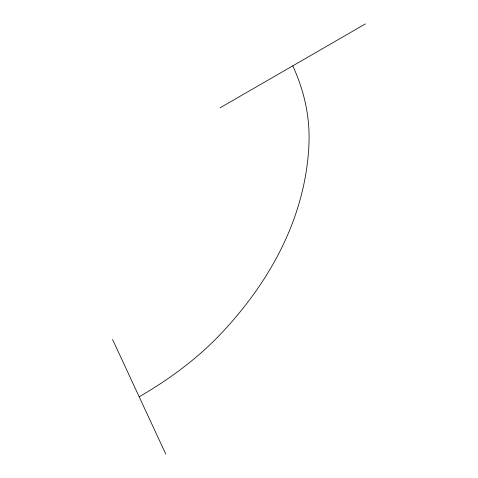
<?xml version="1.0" encoding="UTF-8"?>
<svg xmlns="http://www.w3.org/2000/svg" width="478" height="478" viewBox="0 0 478 478"><rect width="100%" height="100%" fill="white"/><g stroke="black" fill="none" stroke-linecap="round" stroke-linejoin="round"><path stroke-width="0.72" d="M220.077 107.819L365.431 23.9M112.569 339.464L165.77 454.1M139.17 396.782A479.488 276.828 0 0 0 221.702 332.909A724.373 418.214 0 0 0 308.919 145.001A479.488 276.828 0 0 0 292.757 65.856"/></g></svg>
